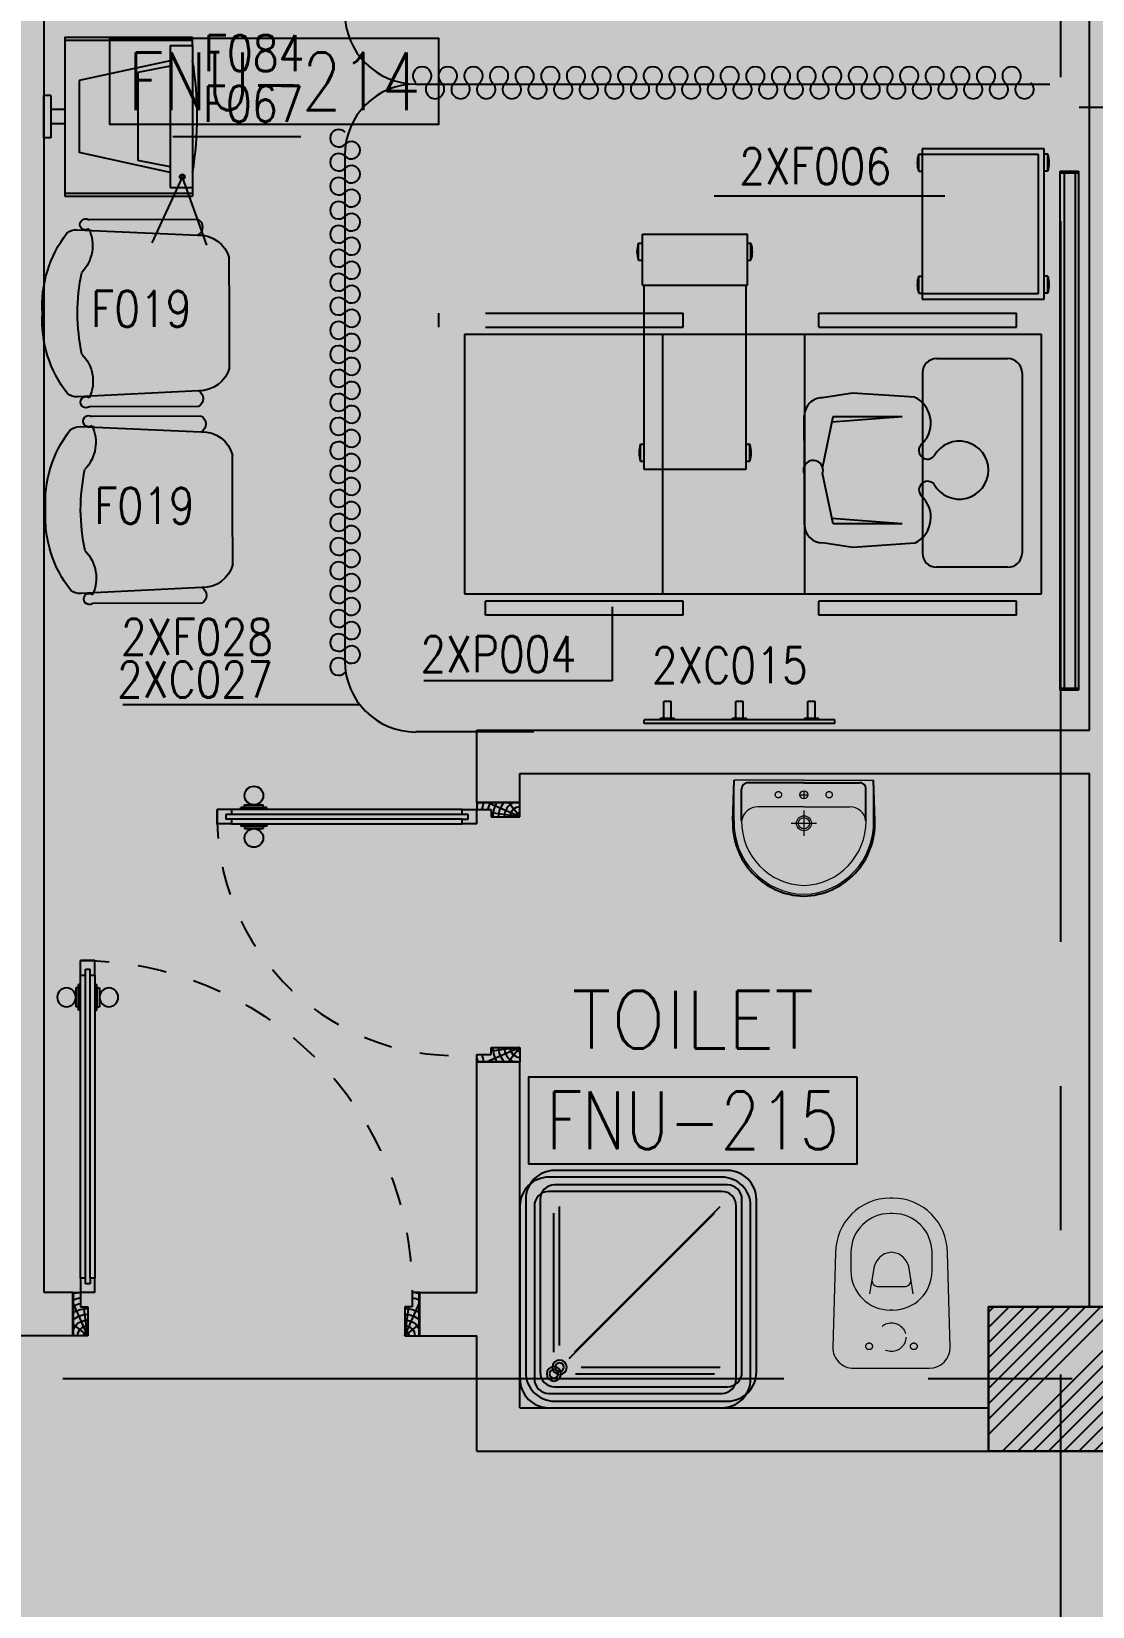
# Model space of a CAD drawing. Extents: x 88852.7 to 88945.7, y 39921.6 to 40001.1.
# Drawn here: x 88882.4 to 88886.08, y 39979.31 to 39984.77 of the extents above; entities that cross this region are included whole.
import ezdxf
from ezdxf.enums import TextEntityAlignment as Align

# ---------------------------------------------------------------- set-up
doc = ezdxf.new("R2010")
doc.units = 0
doc.header["$MEASUREMENT"] = 0
for name, pattern in [('CENTERX2', [4, 2.5, -0.5, 0.5, -0.5]), ('DASHED', [0.75, 0.5, -0.25]), ('HIDDEN', [0.375, 0.25, -0.125]), ('HIDDEN2', [0.1875, 0.125, -0.0625])]:
    doc.linetypes.add(name, pattern=pattern)
doc.layers.get('0').update_dxf_attribs({"linetype": 'CONTINUOUS'})
for name, color, linetype in [('A-TEXT', 7, 'CONTINUOUS'), ('AXES', 11, 'CENTERX2'), ('COL', 2, 'CONTINUOUS'), ('DOOR', 7, 'CONTINUOUS'), ('FIX', 3, 'CONTINUOUS'), ('HAT', 8, 'CONTINUOUS'), ('MEDICAL', 4, 'CONTINUOUS'), ('NON-MEDICAL', 4, 'CONTINUOUS'), ('RM-BOX', 4, 'CONTINUOUS'), ('RM-NAME', 2, 'CONTINUOUS'), ('RM-NO', 2, 'CONTINUOUS'), ('WALL', 4, 'CONTINUOUS')]:
    doc.layers.add(name, color=color, linetype=linetype)
doc.styles.add('ROMANS', font='ROMANS.shx', dxfattribs={"width": 0.6})
doc.dimstyles.new('DIM-OUT', dxfattribs={"dimscale": 0, "dimtxt": 0.24, "dimasz": 0.08, "dimexe": 0.02, "dimexo": 0.02, "dimgap": 0.05, "dimtad": 1, "dimdec": 0, "dimlfac": 1000, "dimzin": 0, "dimdsep": 46, "dimtxsty": 'ROMANS', "dimblk1": 'ARCHTICK', "dimblk2": 'ARCHTICK', "dimsah": 1, "dimcen": 0.01, "dimdle": 0.08, "dimclrd": 4, "dimclre": 4, "dimclrt": 2, "dimadec": 0, "dimazin": 0, "dimtp": 2, "dimtm": 2, "dimtfac": 0.114286, "dimtdec": 0, "dimtix": 1, "dimtmove": 2, "dimatfit": 3, "dimldrblk": 'ARCHTICK', "dimfxl": 0, "dimtolj": 1, "dimtzin": 0, "dimarcsym": 0})

# ---------------------------------------------------------------- blocks, each defined once
blk = doc.blocks.new('SHR1')
at = {"layer": 'FIX'}
for p, q in [((-195.7, 195.7), (-700, 700)), ((-142.7, 217.7), (-142.7, 700)), ((-217.7, 142.7), (-700, 142.7))]:
    blk.add_line(p, q, dxfattribs=at)
for points in [[(-825, 125), (-825, 725, -0.414214), (-725, 825), (-125, 825, -0.414214), (-25, 725), (-25, 125, -0.414214), (-125, 25), (-725, 25, -0.414214)], [(-775, 125), (-775, 725, -0.414214), (-725, 775), (-125, 775, -0.414214), (-75, 725), (-75, 125, -0.414214), (-125, 75), (-725, 75, -0.414214)]]:
    blk.add_lwpolyline(points, format="xyb", close=True, dxfattribs=at)
for radius in [25, 15]:
    blk.add_circle((-142.7, 142.7), radius, dxfattribs=at)
blk = doc.blocks.new('WC1')
at = {"layer": 'FIX', "lineweight": 20}
for p, q in [((-210, 203.8), (-538, 193.8)), ((-475, 140.8), (-538, 140.8)), ((-137, 0), (-137, 130.8)), ((-394.8, 75.7), (-490.4, 60.1)), ((-727, 4.8), (-727, -4.8)), ((-674, 4.8), (-674, -4.8)), ((-533.7, 24.2), (-539.5, 0)), ((-539.5, 0), (-533.7, -24.2)), ((-339, 4.8), (-339, -4.8)), ((-137, -130.8), (-137, 0)), ((-490.4, -60.1), (-394.8, -75.7)), ((-538, -140.8), (-475, -140.8)), ((-538, -193.8), (-210, -203.8)), ((-213.2, -203.8), (-210, -203.8))]:
    blk.add_line(p, q, dxfattribs=at)
at = {"layer": 'FIX', "linetype": 'Continuous', "lineweight": 20}
blk.add_line((-420.1, -47.3), (-420.4, 44.6), dxfattribs=at)
at = {"layer": 'FIX', "linetype": 'HIDDEN', "lineweight": 20, "ltscale": 0.05}
for centre in [(-213.2, 77.5), (-213.2, -77.5)]:
    blk.add_circle(centre, 11.6, dxfattribs=at)
at = {"layer": 'FIX', "linetype": 'HIDDEN2', "lineweight": 20, "ltscale": 0.3}
blk.add_circle((-245, 0), 49.8, dxfattribs=at)
at = {"layer": 'FIX', "lineweight": 20}
for centre, radius, start, end in [((-538, 4.8), 189, 90, 180), ((-210, 130.8), 73, 360, 90), ((-538, 4.8), 136, 90, 180), ((-475, 4.8), 136, 360, 90), ((-464.4, -17.6), 82, 108.496, 128.9242), ((-473, -6.9), 68.2, 128.9242, 152.8468), ((-538, -4.8), 189, 180, 270), ((-538, -4.8), 136, 180, 270), ((-473, 6.9), 68.2, 207.1532, 231.0758), ((-464.4, 17.6), 82, 231.0758, 251.504), ((-475, -4.8), 136, 270, 0), ((-210, -130.8), 73, 270, 0)]:
    blk.add_arc(centre, radius, start, end, dxfattribs=at)
at = {"layer": 'FIX', "linetype": 'Continuous', "lineweight": 20}
for centre, start, end in [((-442.7, 45.5), 357.6662, 91.6121), ((-442.4, -45.6), 268.3879, 2.3338)]:
    blk.add_arc(centre, 22.3, start, end, dxfattribs=at)
blk = doc.blocks.new('LAV1')
at = {"layer": 'FIX', "linetype": 'DASHED', "lineweight": 20, "ltscale": 0.05}
for p, q in [((-0.5, 170), (-0.5, 270)), ((-0.5, 170), (-0.5, 270)), ((49.5, 220), (-50.5, 220))]:
    blk.add_line(p, q, dxfattribs=at)
at = {"layer": 'FIX', "linetype": 'ByBlock', "ltscale": 0.3}
for p, q in [((-280, 210), (-275, 50)), ((-245, 210), (-245, 85)), ((245, 210), (245, 85)), ((280, 210), (275, 50)), ((0, 60), (-220.2, 60)), ((0, 60), (220.2, 60))]:
    blk.add_line(p, q, dxfattribs=at)
at = {"layer": 'FIX', "linetype": 'Continuous', "lineweight": 20}
for p, q in [((-275, 210), (-275, 50)), ((275, 210), (275, 50)), ((0, 155), (-181.4, 155)), ((0, 155), (181.4, 155)), ((0, 50), (-275, 50)), ((0, 50), (-252.5, 50)), ((0, 50), (275, 50)), ((0, 50), (252.5, 50))]:
    blk.add_line(p, q, dxfattribs=at)
at = {"layer": 'FIX', "lineweight": 20}
for p, q in [((15.6, 107.5), (-15.5, 107.5)), ((0, 92), (0, 123))]:
    blk.add_line(p, q, dxfattribs=at)
for centre, radius in [((-0.5, 220), 29.5), ((-0.5, 220), 22.5), ((0, 107.5), 15.5)]:
    blk.add_circle(centre, radius, dxfattribs=at)
at = {"layer": 'FIX', "linetype": 'HIDDEN', "lineweight": 20, "ltscale": 0.05}
for centre in [(-100, 107.5), (100, 107.5)]:
    blk.add_circle(centre, 12.4, dxfattribs=at)
at = {"layer": 'FIX', "linetype": 'ByBlock', "ltscale": 0.3}
for centre, radius, start, end in [((6.9, 220), 287, 91.37765, 182.00641), ((-6.9, 220), 287, 357.99359, 88.62235), ((-220.1, 84.9), 24.9, 179.70214, 269.94861), ((220.1, 84.9), 24.9, 270.05139, 0.29786)]:
    blk.add_arc(centre, radius, start, end, dxfattribs=at)
at = {"layer": 'FIX', "linetype": 'Continuous', "lineweight": 20}
for centre, radius, start, end in [((8.4, 216.7), 283.4, 91.6988, 181.35097), ((-8.4, 216.7), 283.4, 358.64903, 88.3012), ((7.6, 212.5), 252.7, 91.73281, 180.48842), ((-7.6, 212.5), 252.7, 359.51158, 88.26719), ((-179.2, 221.8), 66.9, 190.20056, 268.07863), ((179.2, 221.8), 66.9, 271.92137, 349.79944)]:
    blk.add_arc(centre, radius, start, end, dxfattribs=at)
blk = doc.blocks.new('COL50')
at = {"layer": 'COL'}
blk.add_lwpolyline([(-250, 250), (-250, -250), (250, -250), (250, 250)], close=True, dxfattribs=at)
blk = doc.blocks.new('RM1')
at = {"layer": 'RM-BOX'}
blk.add_lwpolyline([(569.9, -200), (-569.9, -200), (-569.9, -500), (569.9, -500)], close=True, dxfattribs=at)
at = {"layer": 'RM-NAME', "style": 'ROMANS'}
for tag, p in [('ROOMNAME1', (0, 323.8)), ('ROOMNAME2', (0, 0))]:
    blk.add_attdef(tag, text='', height=200, dxfattribs=at).set_placement(p, align=Align.MIDDLE)
at = {"layer": 'RM-NO', "style": 'ROMANS', "width": 0.8}
blk.add_attdef('ROOMNO', text='', height=200, dxfattribs=at).set_placement((0, -350), align=Align.MIDDLE)
blk = doc.blocks.new('DOOR100')
at = {"layer": 'DOOR', "color": 0, "linetype": 'ByBlock'}
for p, q in [((-76.1, 1251.1), (-76.1, 1301.1)), ((-76.1, 1301.1), (-26.1, 1301.1)), ((-26.1, 1301.1), (-76.1, 1301.1)), ((-59.1, 1251.1), (-59.1, 1271.1)), ((-43.1, 1271.1), (-59.1, 1271.1)), ((-43.1, 1251.1), (-43.1, 1271.1)), ((-26.1, 1251.1), (-26.1, 1301.1)), ((-92.3, 1206.1), (-92.3, 1141.3)), ((-83.3, 1206.1), (-92.3, 1206.1)), ((-83.3, 1128.7), (-83.3, 1218.7)), ((-76.1, 1218.7), (-83.3, 1218.7)), ((-83.3, 1206.1), (-83.3, 1141.3)), ((-59.1, 1251.1), (-76.1, 1251.1)), ((-26.1, 1251.1), (-43.1, 1251.1)), ((-26.1, 1218.7), (-18.9, 1218.7)), ((-18.9, 1128.7), (-18.9, 1218.7)), ((-18.9, 1206.1), (-18.9, 1141.3)), ((-18.9, 1206.1), (-9.9, 1206.1)), ((-9.9, 1206.1), (-9.9, 1141.3)), ((-83.3, 1141.3), (-92.3, 1141.3)), ((-76.1, 1128.7), (-83.3, 1128.7)), ((-26.1, 1128.7), (-18.9, 1128.7)), ((-18.9, 1141.3), (-9.9, 1141.3)), ((-76.1, 200), (-59.1, 200)), ((-76.1, 150), (-76.1, 200)), ((-59.1, 200), (-59.1, 180)), ((-59.1, 180), (-43.1, 180)), ((-43.1, 200), (-26.1, 200)), ((-43.1, 180), (-43.1, 200)), ((-26.1, 200), (-26.1, 150)), ((-1201.1, 0), (-1201.1, 150)), ((-1201.1, 150), (-1176.1, 150)), ((-1201.1, 150), (-1201.1, 0)), ((-1176.1, 150), (-1176.1, 100)), ((-76.1, 150), (-26.1, 150)), ((-1.1, 150), (-26.1, 150)), ((-26.1, 150), (-26.1, 100)), ((-1.1, 150), (-1.1, 0)), ((-1176.1, 100), (-1151.1, 100)), ((-1151.1, 100), (-1151.1, 0)), ((-51.1, 100), (-51.1, 0)), ((-26.1, 100), (-51.1, 100)), ((-1151.1, 0), (-1201.1, 0)), ((-51.1, 0), (-1.1, 0))]:
    blk.add_line(p, q, dxfattribs=at)
at = {"layer": 'DOOR', "linetype": 'ByBlock'}
for p, q in [((-76.1, 1251.1), (-76.1, 200)), ((-59.1, 200), (-59.1, 1251.1)), ((-43.1, 200), (-43.1, 1251.1)), ((-26.1, 200), (-26.1, 1251.1))]:
    blk.add_line(p, q, dxfattribs=at)
at = {"layer": 'DOOR', "color": 9, "linetype": 'ByBlock'}
for p, q in [((-1151.1, 0), (-1201.1, 113.7)), ((-51.1, 0), (-1.1, 113.7)), ((-1151.1, 0), (-1164.4, 100)), ((-51.1, 0), (-37.7, 100)), ((-1151.1, 0), (-1201.1, 40.1)), ((-51.1, 0), (-1.1, 40.1))]:
    blk.add_line(p, q, dxfattribs=at)
at = {"layer": 'DOOR', "color": 0, "linetype": 'ByBlock'}
for centre in [(-124.6, 1173.7), (22.5, 1173.7)]:
    blk.add_circle(centre, 32.4, dxfattribs=at)
at = {"layer": 'DOOR', "linetype": 'HIDDEN', "ltscale": 0.5}
blk.add_arc((-26.8, 151.9), 1149.2, 89.961, 180.0931, dxfattribs=at)
at = {"layer": 'DOOR', "color": 9, "linetype": 'ByBlock'}
for centre, radius, start, end in [((-1151.1, 0), 154.4, 103.7142, 108.8947), ((-1151.1, 0), 134.4, 100.72, 111.8402), ((-51.1, 0), 134.4, 68.1598, 79.28), ((-51.1, 0), 114.4, 64.0838, 77.3774), ((-51.1, 0), 154.4, 71.1053, 76.2858), ((-1151.1, 0), 94.4, 90, 121.9818), ((-1151.1, 0), 74.4, 90, 132.2236), ((-51.1, 0), 94.4, 58.0182, 90), ((-51.1, 0), 74.4, 47.7764, 90), ((-1151.1, 0), 54.4, 90, 156.7926), ((-1151.1, 0), 34.4, 90, 180), ((-1151.1, 0), 14.4, 90, 180), ((-51.1, 0), 54.4, 23.2074, 90), ((-51.1, 0), 34.4, 0, 90), ((-51.1, 0), 14.4, 0, 90)]:
    blk.add_arc(centre, radius, start, end, dxfattribs=at)
blk = doc.blocks.new('DOOR90')
at = {"layer": 'DOOR', "linetype": 'ByBlock'}
for p, q in [((0, 0), (-150, 0)), ((-200, -25), (-1000, -25)), ((-200, -42), (-1000, -42)), ((-200, -58), (-1000, -58)), ((-1000, -75), (-200, -75))]:
    blk.add_line(p, q, dxfattribs=at)
at = {"layer": 'DOOR', "color": 0, "linetype": 'ByBlock'}
for p, q in [((-150, 0), (-150, -25)), ((-150, 0), (0, 0)), ((0, -50), (0, 0)), ((-1050, -25), (-1050, -75)), ((-1050, -75), (-1050, -25)), ((-1000, -25), (-1050, -25)), ((-1020, -42), (-1020, -58)), ((-1000, -42), (-1020, -42)), ((-1000, -25), (-1000, -42)), ((-967.6, -25), (-967.6, -17.8)), ((-877.6, -17.8), (-967.6, -17.8)), ((-955, -17.8), (-955, -8.8)), ((-955, -8.8), (-890.2, -8.8)), ((-955, -17.8), (-890.2, -17.8)), ((-890.2, -17.8), (-890.2, -8.8)), ((-877.6, -25), (-877.6, -17.8)), ((-200, -42), (-200, -25)), ((-200, -25), (-150, -25)), ((-180, -42), (-200, -42)), ((-180, -58), (-180, -42)), ((-150, -75), (-150, -25)), ((-150, -25), (-100, -25)), ((-100, -25), (-100, -50)), ((-100, -50), (0, -50)), ((-1000, -75), (-1050, -75)), ((-1000, -58), (-1020, -58)), ((-1000, -58), (-1000, -75)), ((-967.6, -75), (-967.6, -82.2)), ((-877.6, -82.2), (-967.6, -82.2)), ((-955, -82.2), (-955, -91.2)), ((-955, -82.2), (-890.2, -82.2)), ((-955, -91.2), (-890.2, -91.2)), ((-890.2, -82.2), (-890.2, -91.2)), ((-877.6, -75), (-877.6, -82.2)), ((-200, -75), (-200, -58)), ((-200, -58), (-180, -58)), ((-150, -75), (-200, -75)), ((-100, -850), (0, -850)), ((-100, -875), (-100, -850)), ((0, -850), (0, -900)), ((-150, -900), (-150, -875)), ((-150, -875), (-100, -875)), ((0, -900), (-150, -900)), ((-150, -900), (0, -900))]:
    blk.add_line(p, q, dxfattribs=at)
at = {"layer": 'DOOR', "color": 9, "linetype": 'ByBlock'}
for p, q in [((0, -50), (-113.7, 0)), ((0, -50), (-40.1, 0)), ((0, -50), (-100, -36.6)), ((0, -850), (-113.7, -900)), ((0, -850), (-100, -863.4)), ((0, -850), (-40.1, -900))]:
    blk.add_line(p, q, dxfattribs=at)
at = {"layer": 'DOOR', "color": 0, "linetype": 'ByBlock'}
for centre in [(-922.6, 23.5), (-922.6, -123.5)]:
    blk.add_circle(centre, 32.4, dxfattribs=at)
at = {"layer": 'DOOR', "color": 9, "linetype": 'ByBlock'}
for centre, radius, start, end in [((0, -50), 74.4, 137.7764, 180), ((0, -50), 54.4, 113.2074, 180), ((0, -50), 154.4, 161.1053, 166.2858), ((0, -50), 134.4, 158.1598, 169.28), ((0, -50), 114.4, 154.0838, 167.3774), ((0, -50), 94.4, 148.0182, 180), ((0, -50), 34.4, 90, 180), ((0, -50), 14.4, 90, 180), ((0, -850), 94.4, 180, 211.9818), ((0, -850), 74.4, 180, 222.2236), ((0, -850), 54.4, 180, 246.7926), ((0, -850), 34.4, 180, 270), ((0, -850), 14.4, 180, 270), ((0, -850), 154.4, 193.7142, 198.8947), ((0, -850), 134.4, 190.72, 201.8402)]:
    blk.add_arc(centre, radius, start, end, dxfattribs=at)
at = {"layer": 'DOOR', "linetype": 'HIDDEN', "ltscale": 0.5}
blk.add_arc((-222.2, -50), 828.2, 178.2701, 275.003, dxfattribs=at)
blk = doc.blocks.new('*X529')
at = {"color": 0}
for p, q in [((203888.6, 169947.4), (204330.9, 170389.7)), ((203888.6, 170000.5), (204277.8, 170389.7)), ((203888.6, 170053.5), (204224.8, 170389.7)), ((203888.6, 170106.5), (204171.8, 170389.7)), ((203888.6, 170159.6), (204118.7, 170389.7)), ((203888.6, 170212.6), (204065.7, 170389.7)), ((203888.6, 170265.6), (204012.7, 170389.7)), ((203888.6, 170318.7), (203959.6, 170389.7)), ((203888.6, 170371.7), (203906.6, 170389.7)), ((203936.9, 169889.7), (204388.6, 170341.4)), ((203990, 169889.7), (204388.6, 170288.3)), ((204043, 169889.7), (204388.6, 170235.3)), ((204096, 169889.7), (204388.6, 170182.3)), ((204149.1, 169889.7), (204388.6, 170129.2)), ((204202.1, 169889.7), (204388.6, 170076.2)), ((204255.1, 169889.7), (204388.6, 170023.2)), ((204308.2, 169889.7), (204388.6, 169970.1)), ((204361.2, 169889.7), (204388.6, 169917.1))]:
    blk.add_line(p, q, dxfattribs=at)

msp = doc.modelspace()

# ---------------------------------------------------------------- linework, layer by layer
at = {"layer": 'AXES'}
for p, q in [((88885.9703, 39921.6153), (88885.9703, 40000.4279)), ((88945.0103, 39980.0996), (88876.9703, 39980.0996))]:
    msp.add_line(p, q, dxfattribs=at)
at = {"layer": 'MEDICAL'}
for p, q in [((88882.5172, 39984.7538), (88882.5172, 39984.2026)), ((88882.5172, 39984.7538), (88882.9601, 39984.7538)), ((88882.5172, 39984.7439), (88882.9601, 39984.7439)), ((88882.9601, 39984.7243), (88882.9601, 39984.7538)), ((88882.8828, 39984.7243), (88882.9601, 39984.7243)), ((88882.8828, 39984.7243), (88882.8828, 39984.2321)), ((88882.9601, 39984.7243), (88882.9601, 39984.2321)), ((88882.8828, 39984.6716), (88882.5664, 39984.603)), ((88882.8828, 39984.6529), (88882.7703, 39984.6309)), ((88882.5664, 39984.603), (88882.5664, 39984.3534)), ((88882.7703, 39984.6309), (88882.7703, 39984.3255)), ((88883.7342, 39984.5912), (88885.9329, 39984.5912)), ((88882.4436, 39984.552), (88882.4436, 39984.4044)), ((88882.468, 39984.552), (88882.4436, 39984.552)), ((88882.468, 39984.552), (88882.468, 39984.4044)), ((88882.5172, 39984.5028), (88882.468, 39984.5028)), ((88888.2337, 39984.5098), (88886.035, 39984.5098)), ((88882.5172, 39984.4536), (88882.468, 39984.4536)), ((88882.468, 39984.4044), (88882.4436, 39984.4044)), ((88885.9133, 39984.3666), (88885.4901, 39984.3666)), ((88885.4901, 39984.3666), (88885.4901, 39983.8449)), ((88885.9133, 39983.8449), (88885.9133, 39984.3666)), ((88882.8828, 39984.2848), (88882.5664, 39984.3534)), ((88882.8828, 39984.3035), (88882.7703, 39984.3255)), ((88883.4882, 39984.3451), (88883.4882, 39982.5897)), ((88885.4779, 39984.2887), (88885.4779, 39984.3477)), ((88885.4779, 39984.3477), (88885.4901, 39984.3477)), ((88885.8936, 39984.3469), (88885.4901, 39984.3469)), ((88885.8936, 39983.8646), (88885.8936, 39984.3469)), ((88885.9255, 39984.3477), (88885.9133, 39984.3477)), ((88885.9255, 39984.2887), (88885.9255, 39984.3477)), ((88882.9239, 39984.2687), (88882.8191, 39984.04)), ((88882.9239, 39984.2687), (88883.0087, 39984.0319)), ((88885.4779, 39984.2887), (88885.4901, 39984.2887)), ((88885.9255, 39984.2887), (88885.9133, 39984.2887)), ((88885.9687, 39982.4888), (88885.9687, 39984.2891)), ((88885.9687, 39984.2891), (88886.0318, 39984.2891)), ((88885.9687, 39984.283), (88886.0318, 39984.283)), ((88885.9833, 39982.4949), (88885.9833, 39984.283)), ((88886.0202, 39984.283), (88886.0202, 39982.4949)), ((88886.0318, 39984.2891), (88886.0318, 39982.4888)), ((88882.5172, 39984.2125), (88882.9601, 39984.2125)), ((88882.5172, 39984.2026), (88882.9601, 39984.2026)), ((88882.8828, 39984.2321), (88882.9601, 39984.2321)), ((88882.9601, 39984.2321), (88882.9601, 39984.2026)), ((88884.5059, 39984.0396), (88884.5202, 39984.0396)), ((88884.5059, 39983.9805), (88884.5059, 39984.0396)), ((88884.5202, 39983.8934), (88884.5202, 39984.0706)), ((88884.5202, 39984.0706), (88884.8843, 39984.0706)), ((88884.8843, 39983.8934), (88884.8843, 39984.0706)), ((88884.8843, 39984.0396), (88884.8963, 39984.0396)), ((88884.8963, 39983.9805), (88884.8963, 39984.0396)), ((88884.5059, 39983.9805), (88884.5202, 39983.9805)), ((88884.8843, 39983.9805), (88884.8963, 39983.9805)), ((88885.4779, 39983.866), (88885.4779, 39983.925)), ((88885.4779, 39983.925), (88885.4901, 39983.925)), ((88885.9255, 39983.925), (88885.9133, 39983.925)), ((88885.9255, 39983.866), (88885.9255, 39983.925)), ((88884.5202, 39983.8934), (88884.8843, 39983.8934)), ((88884.5263, 39983.2537), (88884.5263, 39983.8934)), ((88884.8782, 39983.8934), (88884.8782, 39983.2537)), ((88885.4779, 39983.866), (88885.4901, 39983.866)), ((88885.4901, 39983.8646), (88885.8936, 39983.8646)), ((88885.4901, 39983.8449), (88885.9133, 39983.8449)), ((88885.9255, 39983.866), (88885.9133, 39983.866)), ((88883.8144, 39983.7477), (88883.8144, 39983.7969)), ((88883.976, 39983.7969), (88884.6617, 39983.7969)), ((88884.6617, 39983.7477), (88884.6617, 39983.7969)), ((88885.1318, 39983.7969), (88885.8175, 39983.7969)), ((88885.1318, 39983.7477), (88885.1318, 39983.7969)), ((88885.8175, 39983.7477), (88885.8175, 39983.7969)), ((88885.9035, 39983.7227), (88883.9035, 39983.7227)), ((88883.9035, 39983.7227), (88883.9035, 39982.8227)), ((88883.976, 39983.7477), (88884.6617, 39983.7477)), ((88884.591, 39982.8227), (88884.591, 39983.7227)), ((88885.0831, 39982.8227), (88885.0831, 39983.7227)), ((88885.1318, 39983.7477), (88885.8175, 39983.7477)), ((88885.9035, 39982.8227), (88885.9035, 39983.7227)), ((88885.54, 39983.6388), (88885.7874, 39983.6388)), ((88885.4908, 39983.5896), (88885.4908, 39982.9642)), ((88885.8366, 39983.5896), (88885.8366, 39982.9642)), ((88884.5134, 39983.3415), (88884.5263, 39983.3415)), ((88884.5134, 39983.2825), (88884.5134, 39983.3415)), ((88884.8782, 39983.3415), (88884.8926, 39983.3415)), ((88884.8926, 39983.2825), (88884.8926, 39983.3415)), ((88884.5134, 39983.2825), (88884.5263, 39983.2825)), ((88884.8782, 39983.2825), (88884.8926, 39983.2825)), ((88884.8782, 39983.2537), (88884.5263, 39983.2537)), ((88885.7874, 39982.915), (88885.54, 39982.915)), ((88883.9035, 39982.8227), (88885.9035, 39982.8227)), ((88884.6617, 39982.7977), (88883.976, 39982.7977)), ((88883.976, 39982.7485), (88883.976, 39982.7977)), ((88884.6617, 39982.7485), (88884.6617, 39982.7977)), ((88885.8175, 39982.7977), (88885.1318, 39982.7977)), ((88885.1318, 39982.7485), (88885.1318, 39982.7977)), ((88885.8175, 39982.7485), (88885.8175, 39982.7977)), ((88884.6617, 39982.7485), (88883.976, 39982.7485)), ((88885.8175, 39982.7485), (88885.1318, 39982.7485)), ((88886.0318, 39982.4949), (88885.9687, 39982.4949)), ((88886.0318, 39982.4888), (88885.9687, 39982.4888)), ((88884.1432, 39982.3437), (88883.7342, 39982.3437))]:
    msp.add_line(p, q, dxfattribs=at)
at = {"layer": 'MEDICAL', "const_width": 0.000738}
for points in [[(88882.8191, 39984.0629, -1), (88882.8191, 39984.0622, -1)], [(88883.0087, 39984.0544, -1), (88883.0087, 39984.0537, -1)]]:
    msp.add_lwpolyline(points, format="xyb", close=True, dxfattribs=at)
at = {"layer": 'MEDICAL'}
for radius in [0.00868, 0.00533]:
    msp.add_circle((88882.9243, 39984.2691), radius, dxfattribs=at)
for centre, radius, start, end in [((88883.7342, 39984.8373), 0.2461, 180, 270), ((88881.7902, 39984.4782), 1.1858, 350.6153, 9.3847), ((88883.7342, 39984.3451), 0.2461, 90, 180), ((88885.564, 39984.3182), 0.091, 161.0754, 198.9246), ((88885.8393, 39984.3182), 0.091, 341.0754, 18.9246), ((88884.5921, 39984.01), 0.091, 161.0754, 198.9246), ((88884.8102, 39984.01), 0.091, 341.0754, 18.9246), ((88885.564, 39983.8955), 0.091, 161.0754, 198.9246), ((88885.8393, 39983.8955), 0.091, 341.0754, 18.9246), ((88885.54, 39983.5896), 0.0492, 90, 180), ((88885.7874, 39983.5896), 0.0492, 0, 90), ((88884.5995, 39983.312), 0.091, 161.0754, 198.9246), ((88884.8064, 39983.312), 0.091, 341.0754, 18.9246), ((88885.54, 39982.9642), 0.0492, 180, 270), ((88885.7874, 39982.9642), 0.0492, 270, 0), ((88883.7342, 39982.5897), 0.2461, 180, 270)]:
    msp.add_arc(centre, radius, start, end, dxfattribs=at)
at = {"layer": 'MEDICAL', "color": 15}
for centre, radius, start, end in [((88883.7562, 39984.6191), 0.0322, 313.5684, 226.4316), ((88883.8451, 39984.6191), 0.0322, 313.5684, 226.4316), ((88883.934, 39984.6191), 0.0322, 313.5684, 226.4316), ((88884.0228, 39984.6191), 0.0322, 313.5684, 226.4316), ((88884.1117, 39984.6191), 0.0322, 313.5684, 226.4316), ((88884.2006, 39984.6191), 0.0322, 313.5684, 226.4316), ((88884.2894, 39984.6191), 0.0322, 313.5684, 226.4316), ((88884.3783, 39984.6191), 0.0322, 313.5684, 226.4316), ((88884.4672, 39984.6191), 0.0322, 313.5684, 226.4316), ((88884.556, 39984.6191), 0.0322, 313.5684, 226.4316), ((88884.6449, 39984.6191), 0.0322, 313.5684, 226.4316), ((88884.7338, 39984.6191), 0.0322, 313.5684, 226.4316), ((88884.8226, 39984.6191), 0.0322, 313.5684, 226.4316), ((88884.9115, 39984.6191), 0.0322, 313.5684, 226.4316), ((88885.0004, 39984.6191), 0.0322, 313.5684, 226.4316), ((88885.0893, 39984.6191), 0.0322, 313.5684, 226.4316), ((88885.1781, 39984.6191), 0.0322, 313.5684, 226.4316), ((88885.267, 39984.6191), 0.0322, 313.5684, 226.4316), ((88885.3559, 39984.6191), 0.0322, 313.5684, 226.4316), ((88885.4447, 39984.6191), 0.0322, 313.5684, 226.4316), ((88885.5336, 39984.6191), 0.0322, 313.5684, 226.4316), ((88885.6225, 39984.6191), 0.0322, 313.5684, 226.4316), ((88885.7113, 39984.6191), 0.0322, 313.5684, 226.4316), ((88885.8002, 39984.6191), 0.0322, 313.5684, 226.4316), ((88883.8007, 39984.5724), 0.0322, 133.5684, 46.4316), ((88883.8895, 39984.5724), 0.0322, 133.5684, 46.4316), ((88883.9784, 39984.5724), 0.0322, 133.5684, 46.4316), ((88884.0673, 39984.5724), 0.0322, 133.5684, 46.4316), ((88884.1561, 39984.5724), 0.0322, 133.5684, 46.4316), ((88884.245, 39984.5724), 0.0322, 133.5684, 46.4316), ((88884.3339, 39984.5724), 0.0322, 133.5684, 46.4316), ((88884.4227, 39984.5724), 0.0322, 133.5684, 46.4316), ((88884.5116, 39984.5724), 0.0322, 133.5684, 46.4316), ((88884.6005, 39984.5724), 0.0322, 133.5684, 46.4316), ((88884.6893, 39984.5724), 0.0322, 133.5684, 46.4316), ((88884.7782, 39984.5724), 0.0322, 133.5684, 46.4316), ((88884.8671, 39984.5724), 0.0322, 133.5684, 46.4316), ((88884.9559, 39984.5724), 0.0322, 133.5684, 46.4316), ((88885.0448, 39984.5724), 0.0322, 133.5684, 46.4316), ((88885.1337, 39984.5724), 0.0322, 133.5684, 46.4316), ((88885.2226, 39984.5724), 0.0322, 133.5684, 46.4316), ((88885.3114, 39984.5724), 0.0322, 133.5684, 46.4316), ((88885.4003, 39984.5724), 0.0322, 133.5684, 46.4316), ((88885.4892, 39984.5724), 0.0322, 133.5684, 46.4316), ((88885.578, 39984.5724), 0.0322, 133.5684, 46.4316), ((88885.6669, 39984.5724), 0.0322, 133.5684, 46.4316), ((88885.7558, 39984.5724), 0.0322, 133.5684, 46.4316), ((88885.8446, 39984.5724), 0.0322, 133.5684, 46.4316), ((88883.467, 39984.4034), 0.0302, 43.5684, 316.4316), ((88883.5108, 39984.3617), 0.0302, 223.5684, 136.4316), ((88883.467, 39984.3201), 0.0302, 43.5684, 316.4316), ((88883.5108, 39984.2784), 0.0302, 223.5684, 136.4316), ((88883.467, 39984.2367), 0.0302, 43.5684, 316.4316), ((88883.5108, 39984.1951), 0.0302, 223.5684, 136.4316), ((88883.467, 39984.1534), 0.0302, 43.5684, 316.4316), ((88883.5108, 39984.1118), 0.0302, 223.5684, 136.4316), ((88883.467, 39984.0701), 0.0302, 43.5684, 316.4316), ((88883.5108, 39984.0285), 0.0302, 223.5684, 136.4316), ((88883.467, 39983.9868), 0.0302, 43.5684, 316.4316), ((88883.467, 39983.9035), 0.0302, 43.5684, 316.4316), ((88883.5108, 39983.9451), 0.0302, 223.5684, 136.4316), ((88883.5108, 39983.8618), 0.0302, 223.5684, 136.4316), ((88883.467, 39983.8202), 0.0302, 43.5684, 316.4316), ((88883.467, 39983.7369), 0.0302, 43.5684, 316.4316), ((88883.5108, 39983.7785), 0.0302, 223.5684, 136.4316), ((88883.5108, 39983.6952), 0.0302, 223.5684, 136.4316), ((88883.467, 39983.6535), 0.0302, 43.5684, 316.4316), ((88883.467, 39983.5702), 0.0302, 43.5684, 316.4316), ((88883.5108, 39983.6119), 0.0302, 223.5684, 136.4316), ((88883.5108, 39983.5286), 0.0302, 223.5684, 136.4316), ((88883.467, 39983.4869), 0.0302, 43.5684, 316.4316), ((88883.467, 39983.4036), 0.0302, 43.5684, 316.4316), ((88883.5108, 39983.4453), 0.0302, 223.5684, 136.4316), ((88883.5108, 39983.3619), 0.0302, 223.5684, 136.4316), ((88883.467, 39983.3203), 0.0302, 43.5684, 316.4316), ((88883.467, 39983.237), 0.0302, 43.5684, 316.4316), ((88883.5108, 39983.2786), 0.0302, 223.5684, 136.4316), ((88883.5108, 39983.1953), 0.0302, 223.5684, 136.4316), ((88883.467, 39983.1537), 0.0302, 43.5684, 316.4316), ((88883.5108, 39983.112), 0.0302, 223.5684, 136.4316), ((88883.467, 39983.0704), 0.0302, 43.5684, 316.4316), ((88883.5108, 39983.0287), 0.0302, 223.5684, 136.4316), ((88883.467, 39982.987), 0.0302, 43.5684, 316.4316), ((88883.5108, 39982.9454), 0.0302, 223.5684, 136.4316), ((88883.467, 39982.9037), 0.0302, 43.5684, 316.4316), ((88883.5108, 39982.8621), 0.0302, 223.5684, 136.4316), ((88883.467, 39982.8204), 0.0302, 43.5684, 316.4316), ((88883.5108, 39982.7788), 0.0302, 223.5684, 136.4316), ((88883.467, 39982.7371), 0.0302, 43.5684, 316.4316), ((88883.5108, 39982.6954), 0.0302, 223.5684, 136.4316), ((88883.467, 39982.6538), 0.0302, 43.5684, 316.4316), ((88883.5108, 39982.6121), 0.0302, 223.5684, 136.4316), ((88883.467, 39982.5705), 0.0302, 43.5684, 316.4316)]:
    msp.add_arc(centre, radius, start, end, dxfattribs=at)
at = {"layer": 'NON-MEDICAL', "extrusion": (0, 0, -1)}
for p, q in [((88882.5588, 39984.0856), (88882.9787, 39984.0675)), ((88882.9785, 39984.1216), (88882.6001, 39984.1203)), ((88883.0877, 39983.7976), (88883.087, 39983.9868)), ((88883.0883, 39983.6085), (88883.0877, 39983.7976)), ((88882.9805, 39983.527), (88882.5608, 39983.5061)), ((88882.9807, 39983.473), (88882.6024, 39983.4717)), ((88882.9897, 39983.439), (88882.6113, 39983.4378)), ((88882.57, 39983.4031), (88882.9899, 39983.385)), ((88883.0989, 39983.1151), (88883.0982, 39983.3043)), ((88883.0995, 39982.926), (88883.0989, 39983.1151)), ((88882.9917, 39982.8445), (88882.572, 39982.8236)), ((88882.9919, 39982.7905), (88882.6136, 39982.7892))]:
    msp.add_line(p, q, dxfattribs=at)
at = {"layer": 'NON-MEDICAL'}
for p, q in [((88885.2488, 39983.5195), (88885.1441, 39983.5027)), ((88885.4645, 39983.5045), (88885.2488, 39983.5195)), ((88885.0815, 39983.2664), (88885.0813, 39983.4398)), ((88885.1807, 39983.437), (88885.1443, 39983.2629)), ((88885.4206, 39983.4373), (88885.1769, 39983.4187)), ((88885.4206, 39983.4373), (88885.1807, 39983.437)), ((88885.0818, 39983.0627), (88885.0815, 39983.2366)), ((88885.1812, 39983.0657), (88885.1443, 39983.24)), ((88885.421, 39983.066), (88885.1773, 39983.084)), ((88885.421, 39983.066), (88885.1812, 39983.0657)), ((88885.2494, 39982.9833), (88885.1447, 39982.9999)), ((88885.4651, 39982.9989), (88885.2494, 39982.9833)), ((88884.5938, 39982.391), (88884.5938, 39982.4495)), ((88884.6192, 39982.4495), (88884.5938, 39982.4495)), ((88884.6192, 39982.391), (88884.6192, 39982.4495)), ((88884.8438, 39982.391), (88884.8438, 39982.4495)), ((88884.8692, 39982.4495), (88884.8438, 39982.4495)), ((88884.8692, 39982.391), (88884.8692, 39982.4495)), ((88885.1192, 39982.4495), (88885.0938, 39982.4495)), ((88885.0938, 39982.391), (88885.0938, 39982.4495)), ((88885.1192, 39982.391), (88885.1192, 39982.4495)), ((88885.1867, 39982.386), (88884.5263, 39982.386)), ((88884.5263, 39982.3733), (88884.5263, 39982.386)), ((88885.1867, 39982.3733), (88884.5263, 39982.3733)), ((88884.5815, 39982.386), (88884.5815, 39982.391)), ((88884.6315, 39982.391), (88884.5815, 39982.391)), ((88884.6315, 39982.386), (88884.6315, 39982.391)), ((88884.8815, 39982.391), (88884.8315, 39982.391)), ((88884.8315, 39982.386), (88884.8315, 39982.391)), ((88884.8815, 39982.386), (88884.8815, 39982.391)), ((88885.1315, 39982.391), (88885.0815, 39982.391)), ((88885.0815, 39982.386), (88885.0815, 39982.391)), ((88885.1315, 39982.386), (88885.1315, 39982.391)), ((88885.1867, 39982.3733), (88885.1867, 39982.386))]:
    msp.add_line(p, q, dxfattribs=at)
at = {"layer": 'NON-MEDICAL', "extrusion": (0, 0, -1)}
for centre, radius, start, end in [((-88882.5571, 39984.0347), 0.051, 50.2645, 91.892), ((-88882.589, 39984.1043), 0.0195, 234.6483, 124.9601), ((-88882.4779, 39984.0309), 0.1352, 154.8807, 223.7718), ((-88882.9645, 39984.0945), 0.0304, 117.2255, 242.3828), ((-88882.8503, 39983.8216), 0.412, 356.3609, 37.7571), ((-88882.9825, 39983.9596), 0.108, 87.9438, 165.4044), ((-88883.3115, 39983.7887), 0.7509, 0.5476, 11.427), ((-88882.8505, 39983.7721), 0.412, 321.8512, 3.2474), ((-88883.3114, 39983.8081), 0.7509, 348.1814, 359.0607), ((-88882.4795, 39983.5602), 0.1352, 135.8366, 204.7277), ((-88882.9836, 39983.635), 0.108, 194.204, 271.6646), ((-88882.5588, 39983.557), 0.051, 267.7164, 309.3439), ((-88882.5911, 39983.4876), 0.0195, 234.6483, 124.9601), ((-88882.9666, 39983.5), 0.0304, 117.2255, 242.3828), ((-88882.6002, 39983.4217), 0.0195, 234.6483, 124.9601), ((-88882.9757, 39983.412), 0.0304, 117.2255, 242.3828), ((-88882.8615, 39983.1391), 0.412, 356.3609, 37.7571), ((-88882.5683, 39983.3521), 0.051, 50.2645, 91.892), ((-88882.4891, 39983.3484), 0.1352, 154.8807, 223.7718), ((-88882.9937, 39983.2771), 0.108, 87.9438, 165.4044), ((-88883.3227, 39983.1062), 0.7509, 0.5476, 11.427), ((-88882.8616, 39983.0896), 0.412, 321.8512, 3.2474), ((-88883.3226, 39983.1256), 0.7509, 348.1814, 359.0607), ((-88882.4907, 39982.8777), 0.1352, 135.8366, 204.7277), ((-88882.9948, 39982.9525), 0.108, 194.204, 271.6646), ((-88882.57, 39982.8745), 0.051, 267.7164, 309.3439), ((-88882.9778, 39982.8175), 0.0304, 117.2255, 242.3828), ((-88882.6023, 39982.8051), 0.0195, 234.6483, 124.9601)]:
    msp.add_arc(centre, radius, start, end, dxfattribs=at)
at = {"layer": 'NON-MEDICAL'}
for centre, radius, start, end in [((88885.1442, 39983.4399), 0.0629, 90.0677, 180.0677), ((88885.42, 39983.4151), 0.0998, 318.5793, 63.5569), ((88885.5086, 39983.3202), 0.0299, 150.9674, 320.024), ((88885.5233, 39983.3122), 0.0466, 127.5931, 151.1172), ((88885.6192, 39983.2519), 0.1006, 209.3714, 150.764), ((88885.1122, 39983.2515), 0.0341, 340.3052, 205.993), ((88885.5088, 39983.1833), 0.0299, 40.1114, 209.168), ((88885.4204, 39983.0881), 0.0998, 296.5786, 48.5374), ((88885.5235, 39983.1914), 0.0466, 209.0182, 232.5423), ((88885.1446, 39983.0628), 0.0629, 180.0677, 270.0677)]:
    msp.add_arc(centre, radius, start, end, dxfattribs=at)
at = {"layer": 'WALL'}
for p, q in [((88882.4453, 39980.3996), (88882.4453, 39987.0496)), ((88886.0703, 39982.3496), (88886.0703, 39987.0496)), ((88883.9453, 39982.0996), (88883.9453, 39982.3496)), ((88884.0953, 39982.0996), (88884.0953, 39982.1996)), ((88886.0703, 39980.3496), (88886.0703, 39982.1996)), ((88883.9453, 39980.3996), (88883.9453, 39981.1996)), ((88884.0953, 39979.9996), (88884.0953, 39981.1996)), ((88882.5453, 39980.2496), (88882.5453, 39980.3996)), ((88883.7453, 39980.2496), (88883.7453, 39980.3996)), ((88883.7453, 39980.3996), (88883.9453, 39980.3996)), ((88883.7453, 39980.2496), (88883.9453, 39980.2496)), ((88883.9453, 39979.8496), (88883.9453, 39980.2496)), ((88883.9453, 39979.8496), (88885.7203, 39979.8496))]:
    msp.add_line(p, q, dxfattribs=at)
at = {"layer": 'WALL', "linetype": 'ByBlock'}
for p, q in [((88883.9453, 39982.3496), (88886.0703, 39982.3496)), ((88884.0953, 39982.1996), (88886.0703, 39982.1996)), ((88883.9453, 39982.0996), (88884.0953, 39982.0996)), ((88883.9453, 39981.1996), (88884.0953, 39981.1996)), ((88882.5453, 39980.3996), (88882.4453, 39980.3996)), ((88882.5453, 39980.2496), (88882.1953, 39980.2496)), ((88884.0953, 39979.9996), (88885.7203, 39979.9996))]:
    msp.add_line(p, q, dxfattribs=at)

# ---------------------------------------------------------------- block references
at = {"layer": 'COL', "xscale": -0.001000000003841706, "yscale": 0.000999999996565748, "zscale": 0.001, "rotation": 180}
msp.add_blockref('COL50', (88885.9703, 39980.0996), dxfattribs=at)
msp.add_blockref('COL50', (88885.9703, 39980.0996), dxfattribs=at)
at = {"layer": 'COL', "xscale": 0.001000000003841706, "yscale": 0.000999999996565748, "zscale": 0.001}
msp.add_blockref('COL50', (88885.9703, 39980.0996), dxfattribs=at)
at = {"layer": 'DOOR', "color": 0, "linetype": 'ByBlock', "yscale": 0.000999999996565748, "zscale": 0.001}
for name, p, xscale in [('DOOR90', (88884.0953, 39982.0996), 0.001000000003841706), ('DOOR100', (88882.5453, 39980.2496), -0.001000000003841706)]:
    msp.add_blockref(name, p, dxfattribs=dict(at, xscale=xscale))
at = {"layer": 'FIX'}
for name, p, xscale, yscale, zscale, rotation in [('LAV1', (88885.0796, 39982.2206), 0.0008800000068731606, 0.000879999999597203, 0.0008800000000000001, 180), ('WC1', (88885.3836, 39979.9996), 0.000999999996565748, 0.000999999996565748, 0.001, 270)]:
    msp.add_blockref(name, p, dxfattribs=dict(at, xscale=xscale, yscale=yscale, zscale=zscale, rotation=rotation))
at = {"layer": 'HAT', "xscale": 0.001000000003841706, "yscale": 0.000999999996565748, "zscale": 0.001}
msp.add_blockref('*X529', (88681.8317, 39809.9598), dxfattribs=at)
at = {"layer": 'RM-NO'}
ref = msp.add_blockref('RM1', (88883.2428, 39984.9503), dxfattribs=dict(at, xscale=-0.001000000003841706, yscale=0.000999999996565748, zscale=0.001))
ref.add_attrib('ROOMNO', 'FNU-214', dxfattribs={"height": 0.2, "style": 'ROMANS', "width": 0.8}).set_placement((88883.2428, 39984.6003), align=Align.MIDDLE)
ref.add_attrib('ROOMNAME2', 'ROOM', dxfattribs={"layer": 'RM-NAME', "height": 0.2, "style": 'ROMANS'}).set_placement((88883.2428, 39984.9503), align=Align.MIDDLE)
ref.add_attrib('ROOMNAME1', '2-BED', dxfattribs={"layer": 'RM-NAME', "height": 0.2, "style": 'ROMANS'}).set_placement((88883.2428, 39985.2741), align=Align.MIDDLE)
at = {"layer": 'RM-NO', "xscale": 0.001000000003841706, "yscale": 0.000999999996565748, "zscale": 0.001}
msp.add_blockref('RM1', (88884.6944, 39981.3463), dxfattribs=at).add_auto_attribs({'ROOMNO': 'FNU-215', 'ROOMNAME2': 'TOILET'})
at = {"layer": 'WALL', "xscale": -0.001000000003841706, "yscale": 0.000999999996565748, "zscale": 0.001}
for p in [(88884.0901, 39979.9976), (88884.0703, 39979.9746)]:
    msp.add_blockref('SHR1', p, dxfattribs=at)

# ---------------------------------------------------------------- texts
at = {"layer": 'A-TEXT', "color": 7, "ltscale": 400, "style": 'ROMANS', "width": 0.833974}
for s, p in [('F084', (88882.999, 39984.6359)), ('F067', (88882.9958, 39984.4599)), ('2XF006', (88884.8555, 39984.2437)), ('F019', (88882.6079, 39983.7485)), ('F019', (88882.6191, 39983.0661)), ('2XF028', (88882.7115, 39982.611)), ('2XP004', (88883.7499, 39982.5515)), ('2XC015', (88884.5525, 39982.5125)), ('2XC027', (88882.698, 39982.4628))]:
    msp.add_text(s, height=0.125, dxfattribs=at).set_placement(p)

# ---------------------------------------------------------------- leaders
at = {"layer": 'A-TEXT'}
for points in [[(88882.891, 39984.4096), (88883.3351, 39984.4096)], [(88885.5691, 39984.2022), (88884.7691, 39984.2022)], [(88884.4154, 39982.7783), (88884.4154, 39982.5209), (88883.7623, 39982.5209)], [(88883.5407, 39982.4382), (88882.7187, 39982.4382)]]:
    msp.add_leader(points, dimstyle='DIM-OUT', override={"dimscale": 1, "dimasz": 40}, dxfattribs=at)

doc.saveas('drawing.dxf')
